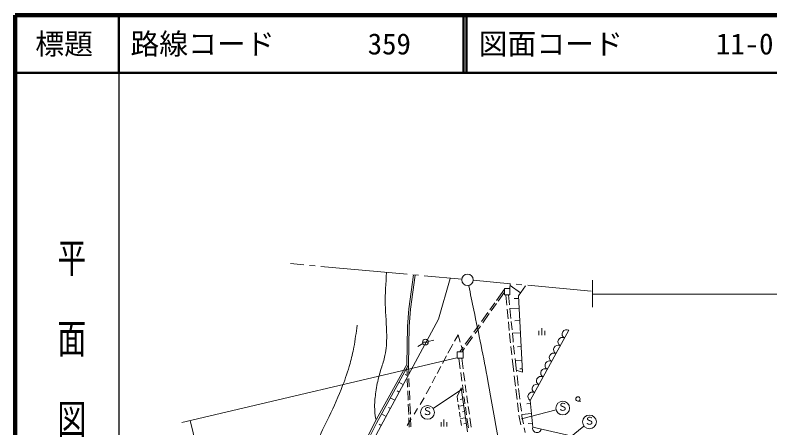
# Model space of a CAD drawing. Units: millimetres, scale not verified. Extents: x 40000 to 680000, y 20000 to 380000.
# Drawn here: x 40000 to 170881, y 308344 to 380000 of the extents above; entities that cross this region are included whole.
import ezdxf
from ezdxf.enums import TextEntityAlignment as Align

# ---------------------------------------------------------------- set-up
doc = ezdxf.new("R2010")
doc.units = ezdxf.units.MM
doc.header["$LTSCALE"] = 1000
for name, color, linetype, lineweight in [('M-BGD', 7, 'Continuous', 13), ('M-BMK', 2, 'Continuous', 13), ('M-BMK-SRVR', 3, 'Continuous', 13), ('M-STR-HTXT', 7, 'Continuous', 13), ('M-TTL', 7, 'Continuous', 13), ('M-TTL-BAND', 7, 'Continuous', 25), ('M-TTL-LINE', 7, 'Continuous', 50)]:
    doc.layers.add(name, color=color, linetype=linetype, lineweight=lineweight)
doc.layers.add('M-TTL-TXT', color=7, linetype='Continuous')
doc.styles.add('@ＭＳ ゴシック', font='')
doc.styles.add('ＭＳ ゴシック', font='')
doc.styles.get('@ＭＳ ゴシック').set_extended_font_data('@MS Gothic')
doc.styles.get('ＭＳ ゴシック').set_extended_font_data('MS Gothic')

msp = doc.modelspace()

# ---------------------------------------------------------------- linework, layer by layer
at = {"layer": 'M-BGD'}
for p, q in [((109058, 334894), (108258, 329000)), ((109355, 334854), (108556, 328968)), ((115440, 334295), (113444, 327206)), ((124849, 332541), (125806, 332541)), ((124849, 331441), (124849, 332541)), ((125806, 332541), (125865, 333343)), ((125806, 332541), (125806, 331441)), ((125843, 333043), (127630, 331799)), ((128476, 333014), (127270, 331283)), ((123475, 330468), (124849, 332399)), ((123737, 330319), (124849, 331882)), ((125806, 331441), (124849, 331441)), ((125082, 331393), (125252, 329633)), ((125579, 331441), (125747, 329711)), ((127270, 331283), (127975, 318016)), ((122301, 328817), (123174, 330044)), ((122551, 328651), (123466, 329938)), ((126564, 330791), (127294, 330830)), ((108258, 329000), (108021, 325949)), ((108556, 328968), (108321, 325934)), ((125319, 328947), (125480, 327286)), ((125808, 329087), (125978, 327334)), ((125812, 329045), (127384, 329128)), ((113444, 327206), (102623, 307136)), ((120891, 326836), (121973, 328356)), ((121097, 326607), (122230, 328200)), ((108021, 325949), (107903, 319373)), ((108321, 325934), (108201, 319293)), ((119556, 324958), (120480, 326258)), ((119777, 324752), (120689, 326033)), ((125533, 326743), (125680, 325225)), ((126026, 326835), (126171, 325346)), ((126664, 326918), (127499, 326963)), ((125728, 324730), (125846, 323515)), ((126225, 324784), (127611, 324857)), ((126225, 324783), (126343, 323567)), ((136001, 325304), (129312, 313122)), ((130838, 325184), (130838, 324434)), ((131338, 325684), (131338, 324434)), ((131838, 324434), (131838, 325184)), ((111633, 323372), (112603, 323602)), ((116185, 323375), (116823, 324477)), ((116823, 324477), (117181, 323250)), ((118067, 322864), (119125, 324352)), ((118277, 322643), (119302, 324083)), ((125846, 323515), (125894, 323086)), ((126343, 323567), (126379, 323244)), ((110713, 322992), (109853, 322482)), ((110640, 323248), (111640, 323248)), ((115057, 321318), (115771, 322659)), ((115771, 322659), (115897, 322878)), ((117127, 321543), (117696, 322343)), ((117363, 322627), (117677, 321550)), ((117498, 321548), (117938, 322166)), ((125959, 322501), (126122, 321038)), ((126448, 322625), (126615, 321135)), ((127126, 322423), (127739, 322456)), ((114119, 319552), (114813, 320859)), ((116664, 321537), (117677, 321550)), ((116677, 320437), (116664, 321537)), ((117677, 321550), (117691, 320450)), ((107903, 319373), (102393, 309331)), ((117691, 320450), (116677, 320437)), ((116952, 320381), (117192, 318582)), ((117447, 320447), (117690, 318626)), ((126199, 320350), (126455, 318057)), ((126697, 320391), (126950, 318127)), ((126734, 320065), (127863, 320125)), ((108201, 319293), (102658, 309191)), ((107921, 318783), (107970, 317563)), ((108201, 319293), (108267, 317656)), ((113167, 317762), (113841, 319029)), ((127975, 318016), (127055, 318326)), ((127527, 318571), (127944, 318593)), ((107640, 317612), (108129, 317349)), ((107999, 316851), (108056, 315419)), ((108295, 316935), (108355, 315457)), ((112311, 316151), (112921, 317299)), ((117278, 317934), (117479, 316431)), ((117778, 317972), (117977, 316475)), ((126533, 317358), (126746, 315619)), ((127029, 317416), (127238, 315715)), ((106541, 316268), (107320, 315848)), ((111302, 314252), (112015, 315595)), ((117562, 315810), (117748, 314409)), ((118064, 315822), (118235, 314544)), ((106248, 314760), (106624, 314557)), ((108083, 314753), (108146, 313178)), ((108381, 314791), (108444, 313230)), ((117355, 315306), (116635, 313808)), ((118433, 307665), (117355, 315306)), ((126814, 315061), (127031, 313292)), ((127303, 315185), (127529, 313344)), ((105064, 313575), (105862, 313144)), ((110242, 312435), (110941, 313573)), ((116635, 313808), (116776, 312883)), ((117175, 313303), (117628, 313367)), ((117837, 313745), (117905, 313236)), ((117905, 313236), (118003, 312542)), ((118320, 313907), (118400, 313304)), ((118400, 313304), (118491, 312659)), ((129312, 313122), (129755, 308470)), ((137583, 312993), (138083, 312993)), ((104732, 311874), (105077, 311688)), ((108173, 312492), (108247, 310652)), ((108471, 312555), (108544, 310715)), ((109190, 310722), (109791, 311701)), ((116845, 312424), (116979, 311543)), ((116890, 312130), (117785, 312256)), ((118085, 311959), (118276, 310606)), ((118573, 312080), (118766, 310711)), ((127103, 312706), (127295, 311142)), ((127606, 312712), (127787, 311238)), ((128711, 312510), (129365, 312572)), ((103532, 310783), (104351, 310341)), ((117050, 311074), (117182, 310207)), ((117572, 311162), (117932, 311213)), ((127364, 310582), (127396, 310320)), ((127401, 310286), (127671, 308902)), ((127854, 310695), (127892, 310381)), ((127858, 310660), (129531, 310820)), ((127892, 310381), (128150, 309054)), ((102393, 309331), (97801, 300207)), ((102658, 309191), (98083, 300099)), ((103115, 308966), (103498, 308759)), ((108003, 308788), (108687, 309902)), ((108269, 310095), (108333, 308501)), ((108568, 310123), (108633, 308507)), ((113862, 309330), (113862, 308580)), ((114362, 309830), (114362, 308580)), ((114862, 308580), (114862, 309330)), ((117217, 309973), (118090, 310096)), ((117252, 309742), (117397, 308786)), ((117835, 309062), (118228, 309117)), ((118357, 310029), (118593, 308356)), ((118851, 310104), (119082, 308466)), ((128992, 309119), (129687, 309185)), ((128281, 308386), (128447, 307532)), ((129755, 308470), (140166, 306122))]:
    msp.add_line(p, q, dxfattribs=at)
for centre, radius in [((111140, 323248), 500), ((137583, 313368), 375)]:
    msp.add_circle(centre, radius, dxfattribs=at)
for centre, radius, start, end in [((135630, 324627), 772, 61.22921, 241.22921), ((134887, 323273), 772, 61.22921, 241.22921), ((134143, 321920), 772, 61.22921, 241.22921), ((133400, 320566), 772, 61.22921, 241.22921), ((132657, 319213), 772, 61.22921, 241.22921), ((131914, 317859), 772, 61.22921, 241.22921), ((131170, 316505), 772, 61.22921, 241.22921), ((130427, 315152), 772, 61.22921, 241.22921), ((129684, 313798), 772, 61.22921, 241.22921), ((130499, 308302), 762, 167.29061, 347.29061)]:
    msp.add_arc(centre, radius, start, end, dxfattribs=at)
for points, knots in [([(102530, 309880), (102438, 310611), (102347, 311342), (102339, 312074), (102330, 312913), (102431, 313753), (102551, 314587), (102624, 315092), (102703, 315594), (102806, 316092), (102982, 316951), (103225, 317796), (103484, 318637), (103718, 319397), (103964, 320153), (104131, 320927), (104373, 322056), (104445, 323222), (104438, 324383), (104427, 326204), (104220, 328011), (104184, 329822), (104147, 331643), (104282, 333467), (104417, 335292)], [0, 0, 0, 0, 1, 1, 1, 2, 2, 2, 3, 3, 3, 4, 4, 4, 5, 5, 5, 6, 6, 6, 7, 7, 7, 8, 8, 8, 8]), ([(97057, 287905), (96414, 287925), (95772, 287946), (95157, 288098), (94521, 288255), (93915, 288553), (93368, 288937), (92683, 289418), (92090, 290033), (91675, 290740), (91109, 291704), (90874, 292839), (90684, 293961), (90566, 294662), (90465, 295358), (90464, 296053), (90462, 297164), (90715, 298274), (90904, 299384), (91074, 300379), (91193, 301373), (91386, 302357), (91668, 303791), (92108, 305201), (92666, 306555), (93196, 307841), (93834, 309077), (94442, 310326), (95297, 312084), (96095, 313870), (96795, 315694), (97276, 316946), (97711, 318216), (98075, 319507), (98342, 320451), (98570, 321406), (98750, 322370), (98983, 323622), (99135, 324889), (99287, 326155)], [0, 0, 0, 0, 1, 1, 1, 2, 2, 2, 3, 3, 3, 4, 4, 4, 5, 5, 5, 6, 6, 6, 7, 7, 7, 8, 8, 8, 9, 9, 9, 10, 10, 10, 11, 11, 11, 12, 12, 12, 13, 13, 13, 13])]:
    msp.add_open_spline(points, degree=3, knots=knots, dxfattribs=at)
at = {"layer": 'M-BMK'}
msp.add_open_spline([(118668, 333027), (118956, 331613), (119244, 330200), (119534, 328788), (120376, 324700), (121244, 320621), (121996, 316511), (123250, 309656), (124183, 302719), (126199, 296052), (127392, 292109), (128963, 288259), (131030, 284681), (133465, 280468), (136587, 276630), (140212, 273394), (143489, 270468), (147176, 268034), (151079, 265981), (154162, 264358), (157380, 262974), (160724, 262106), (163758, 261318), (166897, 260955), (170035, 260592)], degree=3, knots=[0, 0, 0, 0, 1, 1, 1, 2, 2, 2, 3, 3, 3, 4, 4, 4, 5, 5, 5, 6, 6, 6, 7, 7, 7, 8, 8, 8, 8], dxfattribs=at)
at = {"layer": 'M-BMK-SRVR'}
for p, q in [((87737, 336863), (90040, 336652)), ((91036, 336562), (92032, 336471)), ((93028, 336380), (107966, 335015)), ((108962, 334924), (109957, 334833)), ((117447, 334149), (110953, 334742)), ((119442, 333966), (125891, 333377)), ((126887, 333286), (127883, 333195)), ((139878, 332099), (128879, 333104))]:
    msp.add_line(p, q, dxfattribs=at)
msp.add_circle((118451, 334048), 1000, dxfattribs=at)
at = {"layer": 'M-STR-HTXT'}
for p, q in [((116592, 320515), (68905, 309306)), ((112477, 311737), (117591, 315154)), ((133798, 311483), (127798, 309934)), ((70365, 309649), (88425, 234223)), ((138630, 308655), (129737, 301435))]:
    msp.add_line(p, q, dxfattribs=at)
for centre in [(134958, 311793), (111499, 311042), (139588, 309378)]:
    msp.add_circle(centre, 1200, dxfattribs=at)
at = {"layer": 'M-TTL', "color": 2, "lineweight": 140}
for p, q in [((40000, 380000), (40000, 20000)), ((680000, 380000), (40000, 380000))]:
    msp.add_line(p, q, dxfattribs=at)
at = {"layer": 'M-TTL'}
for p, q in [((140139, 333994), (140139, 329308)), ((140139, 333994), (140139, 329308)), ((140155, 331573), (245149, 331573))]:
    msp.add_line(p, q, dxfattribs=at)
at = {"layer": 'M-TTL-BAND'}
msp.add_line((58000, 370000), (58000, 20000), dxfattribs=at)
at = {"layer": 'M-TTL-LINE'}
for p, q in [((58000, 380000), (58000, 370000)), ((117750, 380000), (117750, 370000)), ((118250, 380000), (118250, 370000)), ((40000, 370000), (680000, 370000))]:
    msp.add_line(p, q, dxfattribs=at)

# ---------------------------------------------------------------- texts
at = {"layer": 'M-STR-HTXT', "style": 'ＭＳ ゴシック'}
for p in [(110609, 310181), (134068, 310932), (138698, 308517)]:
    msp.add_text('Ｓ', height=1320, dxfattribs=at).set_placement(p, align=Align.BOTTOM_LEFT)
at = {"layer": 'M-TTL-BAND', "style": '@ＭＳ ゴシック', "width": 1.4}
msp.add_text('平  面  図', height=3666, rotation=270, dxfattribs=at).set_placement((49777, 306475), align=Align.MIDDLE_RIGHT)
at = {"layer": 'M-TTL-TXT', "style": 'ＭＳ ゴシック'}
msp.add_text('標題', height=3666, dxfattribs=at).set_placement((48500, 375000), align=Align.MIDDLE_CENTER)
for s, p in [('路線コード', (60000, 375000)), ('図面コード', (120380, 375000)), ('359', (101142, 375000)), ('11-0', (161521, 375000))]:
    msp.add_text(s, height=3666, dxfattribs=at).set_placement(p, align=Align.MIDDLE_LEFT)

doc.saveas('drawing.dxf')
